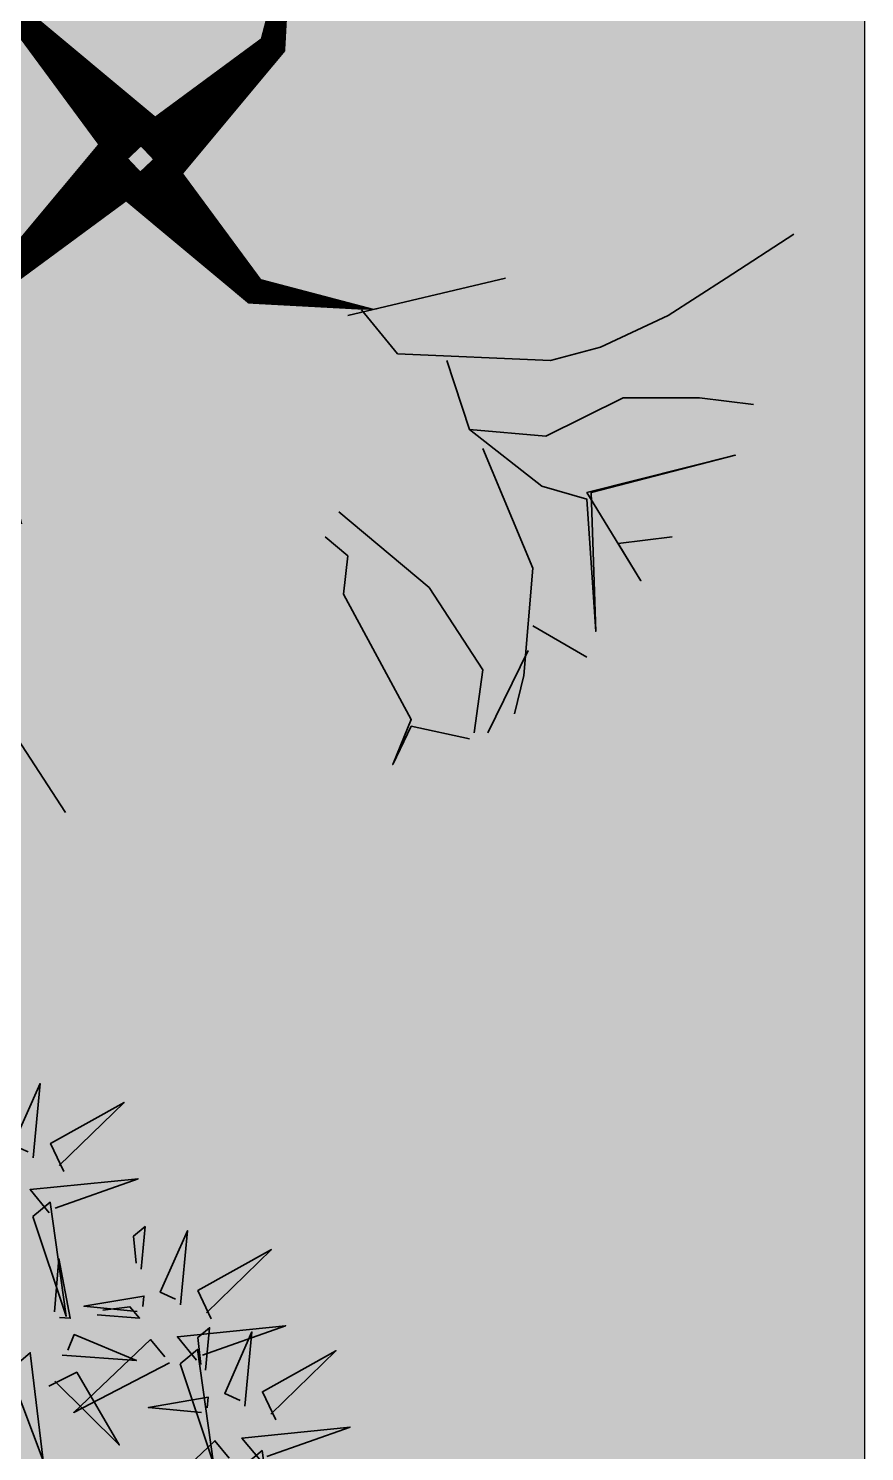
# Model space of a CAD drawing. Header units: millimetres. Extents: x -176651 to 424033, y -469666 to 486614.
# Drawn here: x 270647 to 270972, y 27412 to 27965 of the extents above; entities that cross this region are included whole.
import ezdxf

# ---------------------------------------------------------------- set-up
doc = ezdxf.new("R2010")
doc.units = ezdxf.units.MM
doc.layers.add('1625_East Villa$0$ad-Elevation 10', color=8, linetype='Continuous')
doc.layers.add('1625_East Villa$0$ad-Verandah', color=8, linetype='Continuous')
doc.layers.add('1625_East Villa$0$ad-Landscape', color=8, linetype='Continuous', lineweight=35)

# ---------------------------------------------------------------- blocks, each defined once
blk = doc.blocks.new('1625_East Villa$0$A$C06C421F0')
at = {"layer": '1625_East Villa$0$ad-Landscape'}
for points in [[(359.91, 366.46, 35.98, 14.39, 0), (421.22, 431.54, 14.39, 0.72, 0), (487.37, 441.94, 0, 0, 0), (448, 441.94, 0, 0, 0), (472.53, 524.19, 0, 0, 0), (467.69, 541.37, 0, 0, 0), (379.6, 599.67, 0, 0, 0), (404.12, 579.33, 0, 0, 0), (359.91, 575.71, 0, 0, 0), (404.12, 579.33, 0, 0, 0), (467.69, 541.37, 0, 0, 0), (433.48, 648.03, 0, 0, 0), (482.53, 692.32, 0, 0, 0), (430.9, 648.03, 0, 0, 0), (418.64, 692.32, 0, 0, 0), (426.06, 713.11, 0, 0, 0), (413.8, 692.32, 0, 0, 0), (372.17, 716.27, 0, 0, 0), (413.8, 692.32, 0, 0, 0), (323.13, 719.89, 0, 0, 0)], [(353.42, 359.91, 35.98, 14.39, 0), (288.34, 421.22, 14.39, 0.72, 0), (277.95, 487.37, 0, 0, 0), (277.95, 448, 0, 0, 0), (195.69, 472.53, 0, 0, 0), (178.52, 467.69, 0, 0, 0), (120.22, 379.6, 0, 0, 0), (140.56, 404.12, 0, 0, 0), (144.17, 359.91, 0, 0, 0), (140.56, 404.12, 0, 0, 0), (178.52, 467.69, 0, 0, 0), (71.86, 433.48, 0, 0, 0), (27.57, 482.53, 0, 0, 0), (71.86, 430.9, 0, 0, 0), (27.57, 418.64, 0, 0, 0), (6.78, 426.06, 0, 0, 0), (27.57, 413.8, 0, 0, 0), (3.62, 372.17, 0, 0, 0), (27.57, 413.8, 0, 0, 0), (0, 323.13, 0, 0, 0)], [(366.46, 359.97, 35.98, 14.39, 0), (431.54, 298.66, 14.39, 0.72, 0), (441.94, 232.52, 0, 0, 0), (441.94, 271.88, 0, 0, 0), (524.19, 247.36, 0, 0, 0), (541.37, 252.2, 0, 0, 0), (599.67, 340.29, 0, 0, 0), (579.33, 315.77, 0, 0, 0), (575.71, 359.97, 0, 0, 0), (579.33, 315.77, 0, 0, 0), (541.37, 252.2, 0, 0, 0), (648.03, 286.4, 0, 0, 0), (692.32, 237.36, 0, 0, 0), (648.03, 288.98, 0, 0, 0), (692.32, 301.25, 0, 0, 0), (713.11, 293.82, 0, 0, 0), (692.32, 306.09, 0, 0, 0), (716.27, 347.71, 0, 0, 0), (692.32, 306.09, 0, 0, 0), (719.89, 396.76, 0, 0, 0)], [(359.97, 353.42, 35.98, 14.39, 0), (298.66, 288.34, 14.39, 0.72, 0), (232.52, 277.95, 0, 0, 0), (271.88, 277.95, 0, 0, 0), (247.36, 195.69, 0, 0, 0), (252.2, 178.52, 0, 0, 0), (340.29, 120.22, 0, 0, 0), (315.77, 140.56, 0, 0, 0), (359.97, 144.17, 0, 0, 0), (315.77, 140.56, 0, 0, 0), (252.2, 178.52, 0, 0, 0), (286.4, 71.86, 0, 0, 0), (237.36, 27.57, 0, 0, 0), (288.98, 71.86, 0, 0, 0), (301.25, 27.57, 0, 0, 0), (293.82, 6.78, 0, 0, 0), (306.09, 27.57, 0, 0, 0), (347.71, 3.62, 0, 0, 0), (306.09, 27.57, 0, 0, 0), (396.76, 0, 0, 0, 0)]]:
    blk.add_lwpolyline(points, format="xyseb", dxfattribs=at)
for points in [[(277.95, 479.95), (253.99, 499.63), (250.38, 582.88), (257.61, 609.99), (274.78, 646.77), (295.12, 678.39), (319.07, 715.18)], [(250.38, 526.41), (212.87, 538.67), (209.25, 580.3), (230.04, 622.25), (230.04, 663.87), (226.43, 693.24)], [(460.26, 565.32), (472.53, 575.71), (470.27, 596.5), (507.05, 664.75), (497.05, 689.15), (507.05, 668.36), (538.67, 675.14)], [(212.87, 538.67), (182.13, 578.04), (174.9, 602.56), (103.04, 607.4), (178.52, 604.82), (198.86, 683.23), (178.52, 602.56), (130.61, 631.93), (150.95, 619.67), (154.57, 649.03)], [(467.69, 551.76), (516.73, 592.89), (546.1, 637.63), (541.26, 671.98)], [(570.62, 627.24), (548.68, 671.98)], [(546.1, 517.41), (573.2, 582.49), (568.36, 640.79), (563.2, 661.58)], [(573.2, 613.68), (602.56, 630.85)], [(538.67, 507.02), (578.04, 537.75), (602.56, 544.98), (607.4, 616.84), (604.82, 541.37), (683.23, 521.03), (602.56, 541.37), (631.93, 589.27), (619.67, 568.94), (649.03, 565.32)], [(106.21, 573.2), (89.03, 602.56)], [(202.47, 546.1), (137.39, 573.2), (79.09, 568.36), (58.3, 563.2)], [(92.65, 570.62), (47.91, 548.68)], [(274.78, 472.53), (295.12, 558.36)], [(168.12, 467.69), (127, 516.73), (82.25, 546.1), (47.91, 541.26)], [(154.57, 460.26), (144.17, 472.53), (123.38, 470.27), (55.14, 507.05), (30.73, 497.05), (51.52, 507.05), (44.74, 538.67)], [(526.41, 469.51), (538.67, 507.02), (580.3, 510.63), (622.25, 489.84), (663.87, 489.84), (693.24, 493.46)], [(479.95, 441.94), (499.63, 465.89), (582.88, 469.51), (609.99, 462.28), (646.77, 445.1), (678.39, 424.76), (715.18, 400.81)], [(472.53, 445.1), (558.36, 424.76)], [(239.94, 277.95), (220.25, 253.99), (137, 250.38), (109.9, 257.61), (73.11, 274.78), (41.49, 295.12), (4.71, 319.07)], [(247.36, 274.78), (161.53, 295.12)], [(565.32, 259.62), (575.71, 247.36), (596.5, 249.62), (664.75, 212.83), (689.15, 222.84), (668.36, 212.83), (675.14, 181.21)], [(193.47, 250.38), (181.21, 212.87), (139.59, 209.25), (97.64, 230.04), (56.01, 230.04), (26.65, 226.43)], [(551.76, 252.2), (592.89, 203.15), (637.63, 173.79), (671.98, 178.63)], [(441.94, 239.94), (465.89, 220.25), (469.51, 137), (462.28, 109.9), (445.1, 73.12), (424.76, 41.49), (400.81, 4.71)], [(445.1, 247.36), (424.76, 161.53)], [(181.21, 212.87), (141.84, 182.13), (117.32, 174.9), (112.48, 103.04), (115.06, 178.52), (36.65, 198.86), (117.32, 178.52), (87.96, 130.61), (100.22, 150.95), (70.86, 154.57)], [(173.79, 202.47), (146.68, 137.39), (151.52, 79.09), (156.69, 58.3)], [(469.51, 193.47), (507.02, 181.21), (510.63, 139.59), (489.84, 97.64), (489.84, 56.01), (493.46, 26.65)], [(507.02, 181.21), (537.75, 141.84), (544.98, 117.32), (616.84, 112.48), (541.37, 115.06), (521.03, 36.65), (541.37, 117.32), (589.27, 87.96), (568.93, 100.22), (565.32, 70.86)], [(517.41, 173.79), (582.49, 146.68), (640.79, 151.52), (661.58, 156.69)], [(627.24, 149.27), (671.98, 171.21)], [(252.2, 168.12), (203.15, 127), (173.79, 82.25), (178.63, 47.91)], [(259.62, 154.57), (247.36, 144.17), (249.62, 123.38), (212.83, 55.14), (222.84, 30.73), (212.83, 51.52), (181.21, 44.74)], [(613.68, 146.68), (630.85, 117.32)], [(146.68, 106.21), (117.32, 89.03)], [(149.27, 92.65), (171.21, 47.91)]]:
    blk.add_lwpolyline(points, dxfattribs=at)
blk = doc.blocks.new('1625_East Villa$0$bamboo')
at = {"layer": '1625_East Villa$0$ad-Landscape', "color": 62}
for points in [[(-1179.6, -607.1), (-1229, -459.4), (-1205.5, -628.4), (-1179.6, -607.1)], [(-1163.9, -608.6), (-1022, -535), (-1135.5, -643.1), (-1156.8, -617.2)], [(-1084.1, -757), (-1133.4, -609.4), (-1109.9, -778.4), (-1084.1, -757)], [(-1204, -612.6), (-1175.5, -647.1), (-1335.8, -663.4), (-1212.6, -619.7)], [(-827.8, -744.4), (-861.7, -773.6), (-881.2, -613.7), (-835.1, -736)], [(-889.6, -724), (-930.8, -744.6), (-993.8, -636.9), (-898.1, -731.2)], [(-1225.7, -674), (-1205.9, -715.6), (-1314.8, -776.5), (-1218.6, -682.6)], [(-1180, -694.3), (-1190.5, -804.4), (-1150.1, -713.1), (-1172.9, -702.9)], [(-1115.6, -684.7), (-1037, -692.3), (-1125.7, -707.5), (-1124.2, -691.8)], [(-1068.3, -758.6), (-926.4, -685), (-1039.9, -793.1), (-1061.2, -767.2)], [(-1121.6, -747.6), (-1127.7, -810.5), (-1110.4, -796.3), (-1114.5, -756.2)], [(-1108.4, -762.6), (-1079.9, -797.1), (-1240.2, -813.4), (-1117, -769.7)], [(-908.9, -770), (-1019.2, -761.8), (-927.1, -800.3), (-917.4, -777.3)], [(-1130.1, -824), (-1110.3, -865.6), (-1219.3, -926.5), (-1123, -832.6)], [(-1020.1, -834.7), (-941.4, -842.3), (-1030.2, -857.5), (-1028.7, -841.8)], [(-961, -829.5), (-1024, -824.8), (-1009.5, -841.7), (-969.5, -836.8)], [(-898, -834.2), (-904, -913), (-921, -824.6), (-905.3, -825.7)], [(-865.6, -975.2), (-915, -827.6), (-891.5, -996.5), (-865.6, -975.2)], [(-1084.5, -844.3), (-1095, -954.4), (-1054.5, -863.1), (-1077.3, -852.9)], [(-1026.1, -897.6), (-1032.1, -960.5), (-1014.9, -946.3), (-1019, -906.2)], [(-889.9, -980.8), (-861.5, -1015.3), (-1021.7, -1031.5), (-898.6, -987.9)], [(-911.7, -1042.2), (-891.9, -1083.8), (-1000.8, -1144.6), (-904.6, -1050.8)], [(-866, -1062.5), (-876.5, -1172.5), (-836.1, -1081.2), (-858.9, -1071.1)]]:
    blk.add_lwpolyline(points, dxfattribs=at)
blk = doc.blocks.new('1625_East Villa$0$zw$959F')
at = {"transparency": 33554559}
h = blk.add_hatch(dxfattribs=at)
h.set_pattern_fill('GRASS', color=74, angle=180)
h.set_pattern_definition([(270, (2430, 4e-12), (17.96051, -17.96051), [4.7625, -31.15852]), (225, (2430, 4e-12), (17.96051, -17.96051), [4.7625, -20.6375]), (315, (2430, 4e-12), (17.96051, 17.96051), [4.7625, -20.6375])])
h.paths.add_polyline_path([(2430, -3375), (1530, -3375), (1530, 0), (2430, 0)])
h = blk.add_hatch(color=256, dxfattribs=at)
h.dxf.hatch_style = 1
h.set_gradient(color1=(153, 204, 0), color2=(63, 127, 0), tint=1, name='INVSPHERICAL')
h.paths.add_polyline_path([(2430, -3375), (1530, -3375), (1530, 0), (2430, 0)])
at = {"layer": '1625_East Villa$0$ad-Elevation 10'}
blk.add_lwpolyline([(2430, -3375), (1530, -3375), (1530, 0), (2430, 0)], close=True, dxfattribs=at)
at = {"layer": '1625_East Villa$0$ad-Landscape', "xscale": -0.7144563243118911, "yscale": 0.7144563243118911, "zscale": 0.7144563243118911}
blk.add_blockref('1625_East Villa$0$A$C06C421F0', (2405.94, -731.33), dxfattribs=at)
at = {"layer": '1625_East Villa$0$ad-Landscape', "linetype": 'Continuous', "xscale": 0.2620739326953535, "yscale": 0.2620739326953535, "zscale": 0.2620739326953535, "rotation": 180}
blk.add_blockref('1625_East Villa$0$bamboo', (1880.03, -1140.58), dxfattribs=at)
blk = doc.blocks.new('1625_East Villa')
at = {"layer": '1625_East Villa$0$ad-Verandah'}
blk.add_blockref('1625_East Villa$0$zw$959F', (12120, 13620), dxfattribs=at)
blk = doc.blocks.new("All Plot's Villa Plans")
at = {"ltscale": 5}
blk.add_blockref('1625_East Villa', (256422.28, 14768.6), dxfattribs=at)

msp = doc.modelspace()

# ---------------------------------------------------------------- block references
at = {"ltscale": 5}
msp.add_blockref("All Plot's Villa Plans", (0, 0), dxfattribs=at)

doc.saveas('drawing.dxf')
